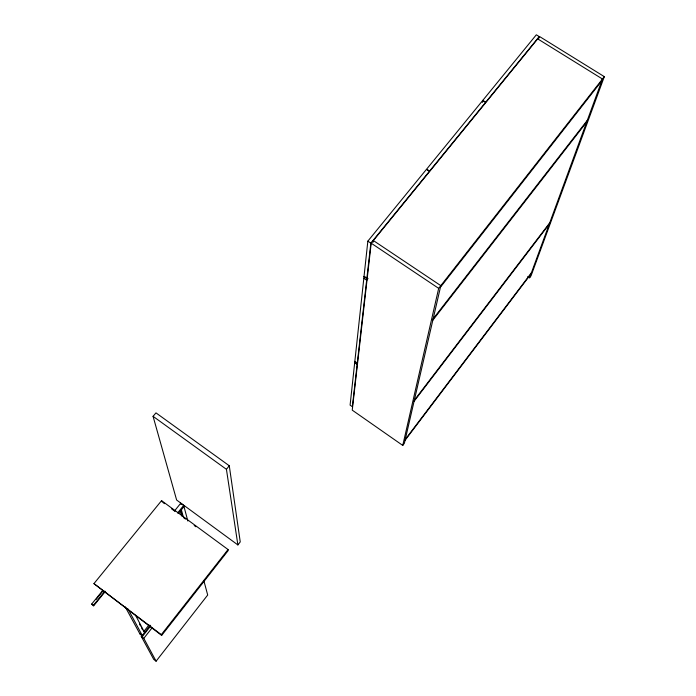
<?xml version="1.0" encoding="UTF-8"?>
<svg xmlns="http://www.w3.org/2000/svg" width="696" height="696" viewBox="0 0 696 696"><rect width="100%" height="100%" fill="white"/><g stroke="black" fill="none" stroke-linecap="round" stroke-linejoin="round"><path stroke-width="1.04" d="M367.845 241.147L364.043 276.269L366.888 278.191L370.846 243.156L429.38 171.346L426.413 169.415L367.845 241.147L370.846 243.156M527.751 276.582L529.569 277.782L531.031 275.842L604.319 76.647L539.591 36.557L371.203 243.2L352.246 410.153L402.758 445.423L404.385 443.274L440.812 285.647L373.361 240.546L373.169 242.208M402.758 445.423L438.68 288.361L604.319 76.647M482.345 102.416L482.824 100.337L536.329 34.8L539.209 36.584L538.634 38.68M529.569 277.782L602.458 79.013L537.703 38.88M405.281 439.402L531.387 272.815M405.072 440.298L530.961 273.963M414.329 400.243L549.701 222.877M414.085 401.296L549.214 224.216M433.147 318.794L587.328 120.286M432.825 320.204L586.676 122.044M142.602 634.7L141.262 636.405L153.746 659.408L156.095 661.2L207.695 595.028L203.78 580.429M237.884 544.942L240.242 541.914L229.28 465.763L155.965 412.876L153.068 416.33L176.627 500.015L237.884 544.942L226.426 469.322L153.068 416.33M440.446 287.213L601.744 80.962M161.663 635.422L161.298 634.656L228.053 549.535L161.559 500.642L93.943 583.622L161.663 635.422L228.227 550.51L228.053 549.535M125.228 606.86L140.07 634.204L142.636 636.161L150.658 626M156.095 661.2L143.811 638.345L151.859 628.131M143.594 631.759L148.97 624.956M150.31 625.286L142.271 635.474L139.696 633.517M226.426 469.322L229.28 465.763M177.541 513.03L183.674 505.435L180.716 503.269L174.574 510.855M178.541 513.317L183.979 506.575M368.019 278.504L366.661 280.175L363.825 278.261M105.192 591.6L93.673 605.825L91.681 604.076L102.547 590.678M96.048 599.517L102.825 591.156M93.673 605.825L93.377 605.363L104.922 591.122M539.209 36.584L485.738 102.19L482.824 100.337M371.203 243.2L438.68 288.361M354.829 361.355L357.292 363.06M354.699 362.607L357.152 364.304M354.682 362.729L357.144 364.426M162.786 502.382L164.526 503.669M171.512 508.802L175.001 511.369M183.727 517.78L185.467 519.068M194.193 525.48L195.941 526.768M93.943 583.622L161.298 634.656M141.262 636.405L143.811 638.345M91.681 604.076L93.377 605.363M128.038 608.991L142.636 636.161M139.574 624.103L140.575 626.017M141.584 627.931L142.593 629.845M135.598 615.334L144.594 632.525M161.559 500.642L161.916 501.738M180.516 510.02L182.265 516.293M180.743 512.674L181.621 515.814M181.369 509.811L183.387 517.119M180.716 503.269L181.03 504.417M183.674 505.435L187.85 521.026M364.008 276.608L350.097 405.124L352.367 406.708L366.844 278.522L364.008 276.608M482.606 100.607L426.648 169.137L429.606 171.059L485.521 102.46L482.606 100.607"/></g></svg>
